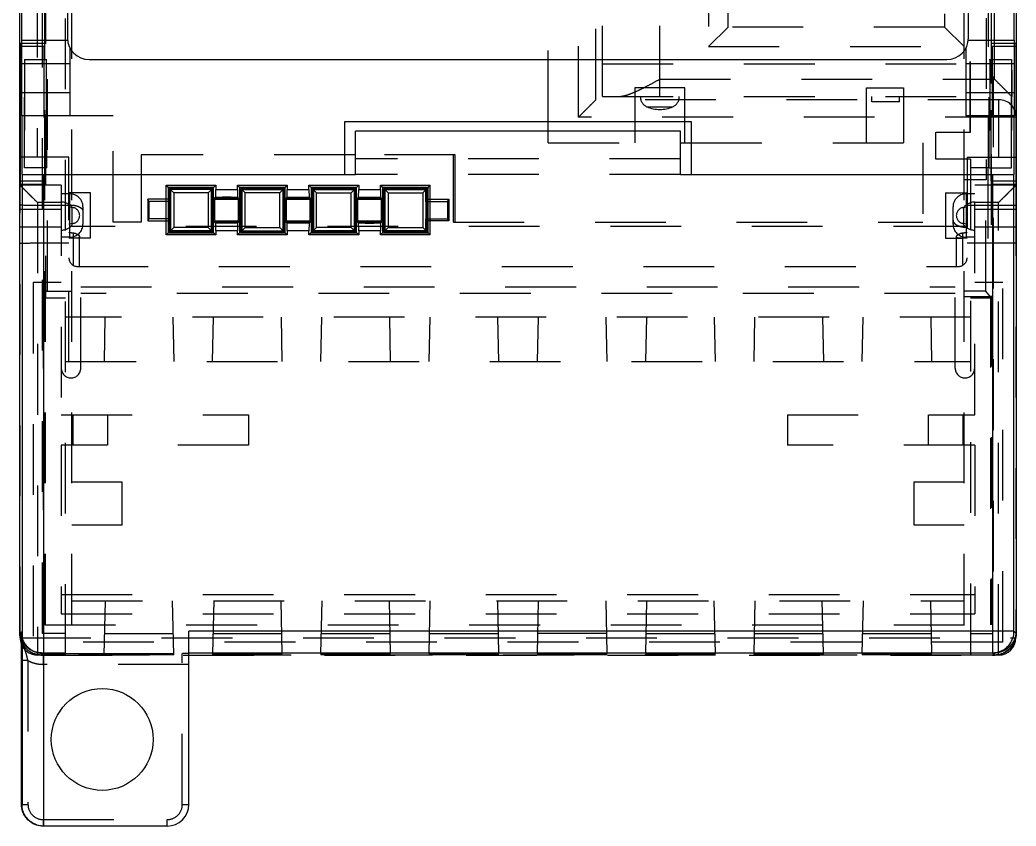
# Model space of a CAD drawing. Extents: x 0 to 594, y 0 to 420.
# Drawn here: x 139.28 to 185.28, y 114.05 to 151.29 of the extents above; entities that cross this region are included whole.
import ezdxf

# ---------------------------------------------------------------- set-up
doc = ezdxf.new("R2010")
doc.units = 0
doc.header["$LTSCALE"] = 32.67
doc.linetypes.add('HIDDEN', pattern=[0.2, 0.1, -0.1])
doc.layers.add('MANIFOLD_SOLDXF_CONTINUOUS_LINE', color=7, linetype='CONTINUOUS')
doc.layers.add('MANIFOLD_SOLID_BDXF_HIDDEN_LINE', color=7, linetype='CONTINUOUS')

msp = doc.modelspace()

# ---------------------------------------------------------------- linework, layer by layer
at = {"layer": 'MANIFOLD_SOLDXF_CONTINUOUS_LINE', "color": 7, "linetype": 'CONTINUOUS'}
for p, q in [((139.372, 150.354), (139.372, 179.754)), ((141.482, 173.454), (141.482, 150.454)), ((183.082, 150.454), (183.082, 158.104)), ((185.193, 150.354), (185.193, 158.104)), ((185.282, 158.154), (185.282, 150.204)), ((139.282, 150.204), (139.282, 154.304)), ((139.282, 143.704), (139.282, 150.204)), ((139.282, 150.204), (139.298, 150.204)), ((139.298, 150.204), (139.298, 143.704)), ((139.373, 149.282), (139.372, 150.354)), ((139.372, 150.354), (141.487, 150.354)), ((141.582, 150.018), (141.582, 146.854)), ((182.982, 146.854), (182.982, 150.018)), ((183.077, 150.354), (185.193, 150.354)), ((185.193, 150.354), (185.191, 149.282)), ((185.282, 150.204), (185.267, 150.204)), ((185.267, 150.204), (185.267, 143.704)), ((185.282, 150.204), (185.282, 143.704)), ((139.373, 147.925), (139.373, 149.282)), ((139.373, 149.282), (141.582, 149.282)), ((142.482, 149.454), (182.082, 149.454)), ((182.982, 149.282), (185.191, 149.282)), ((185.191, 149.282), (185.191, 147.925)), ((139.372, 146.854), (139.373, 147.925)), ((141.582, 147.925), (139.373, 147.925)), ((185.191, 147.925), (182.982, 147.925)), ((185.191, 147.925), (185.193, 146.854)), ((139.372, 146.854), (139.372, 144.154)), ((141.582, 146.854), (139.372, 146.854)), ((185.193, 146.854), (182.982, 146.854)), ((185.193, 144.154), (185.193, 146.854)), ((154.282, 146.604), (170.282, 146.604)), ((154.282, 144.154), (154.282, 146.604)), ((163.682, 146.154), (163.682, 146.604)), ((167.682, 146.604), (167.682, 146.154)), ((169.982, 145.604), (169.982, 146.604)), ((170.282, 146.604), (170.282, 144.154)), ((169.782, 146.154), (154.782, 146.154)), ((154.782, 144.154), (154.782, 146.154)), ((169.782, 144.154), (169.782, 146.154)), ((169.781, 145.604), (170.282, 145.604)), ((154.782, 145.054), (154.282, 145.054)), ((139.376, 144.154), (154.782, 144.154)), ((139.379, 144.154), (139.379, 115.054)), ((140.379, 114.054), (140.379, 144.154)), ((169.782, 144.154), (185.188, 144.154)), ((184.186, 144.154), (184.186, 122.051)), ((185.186, 123.05), (185.186, 144.154)), ((139.282, 122.954), (139.282, 143.704)), ((139.282, 143.704), (139.298, 143.704)), ((185.282, 143.704), (185.267, 143.704)), ((185.282, 143.704), (185.282, 122.954)), ((139.282, 122.954), (139.352, 123.024)), ((185.186, 123.05), (147.082, 123.05)), ((147.082, 115.054), (147.082, 123.05)), ((185.186, 123.05), (185.282, 122.954)), ((147.082, 122.051), (184.186, 122.051)), ((148.181, 122.018), (148.18, 121.965)), ((148.181, 122.018), (151.384, 122.018)), ((151.384, 121.965), (148.181, 121.965)), ((151.384, 121.965), (151.383, 122.018)), ((153.181, 122.018), (153.18, 121.965)), ((153.181, 122.018), (156.384, 122.018)), ((156.384, 121.965), (153.181, 121.965)), ((156.384, 121.965), (156.383, 122.018)), ((158.181, 122.018), (158.18, 121.965)), ((158.181, 122.018), (161.384, 122.018)), ((161.384, 121.965), (158.181, 121.965)), ((161.384, 121.965), (161.383, 122.018)), ((163.181, 122.018), (163.18, 121.965)), ((163.181, 122.018), (166.384, 122.018)), ((166.384, 121.965), (163.181, 121.965)), ((166.384, 121.965), (166.383, 122.018)), ((168.181, 122.018), (168.18, 121.965)), ((168.181, 122.018), (171.384, 122.018)), ((171.384, 121.965), (168.181, 121.965)), ((171.384, 121.965), (171.383, 122.018)), ((173.181, 122.018), (173.18, 121.965)), ((173.181, 122.018), (176.384, 122.018)), ((176.384, 121.965), (173.181, 121.965)), ((176.384, 121.965), (176.383, 122.018)), ((178.181, 122.018), (178.18, 121.965)), ((178.181, 122.018), (181.384, 122.018)), ((181.384, 121.965), (178.181, 121.965)), ((181.384, 121.965), (181.383, 122.018)), ((184.282, 121.954), (184.186, 122.051)), ((184.186, 121.954), (184.282, 121.954)), ((139.355, 115.054), (139.355, 121.696)), ((139.379, 115.054), (139.355, 115.054)), ((146.082, 114.054), (140.382, 114.054))]:
    msp.add_line(p, q, dxfattribs=at)
msp.add_circle((143.082, 118.054), 2.35, dxfattribs=at)
for centre, radius, start, end in [((142.482, 150.454), 1, 180, 270), ((182.082, 150.454), 1, 270, 360), ((140.092, 122.754), 0.8, 180, 201.4979), ((184.472, 122.754), 0.8, 270, 360), ((146.082, 115.054), 1, 270, 360)]:
    msp.add_arc(centre, radius, start, end, dxfattribs=at)
for points, knots in [([(139.348, 122.598), (139.342, 122.613), (139.302, 122.728), (139.282, 122.849), (139.282, 122.954)], [0, 0, 0, 0, 0.133826, 1, 1, 1, 1]), ([(139.355, 121.696), (139.355, 121.75), (139.355, 121.863), (139.355, 122.036), (139.355, 122.22), (139.354, 122.411), (139.354, 122.61), (139.353, 122.815), (139.353, 122.953), (139.352, 123.024)], [0, 0, 0, 0, 0.123206, 0.25379, 0.392089, 0.537163, 0.686966, 0.840325, 1, 1, 1, 1]), ([(184.186, 122.051), (184.29, 122.051), (184.5, 122.084), (184.783, 122.228), (185.008, 122.453), (185.152, 122.736), (185.186, 122.946), (185.186, 123.05)], [0, 0, 0, 0, 0.2, 0.4, 0.6, 0.8, 1, 1, 1, 1]), ([(185.282, 122.954), (185.282, 122.849), (185.249, 122.639), (185.104, 122.356), (184.88, 122.132), (184.597, 121.987), (184.387, 121.954), (184.282, 121.954)], [0, 0, 0, 0, 0.200657, 0.400334, 0.599703, 0.799368, 1, 1, 1, 1]), ([(140.355, 114.054), (140.251, 114.054), (140.041, 114.087), (139.758, 114.231), (139.533, 114.456), (139.388, 114.739), (139.355, 114.949), (139.355, 115.054)], [0, 0, 0, 0, 0.200103, 0.400077, 0.600051, 0.800025, 1, 1, 1, 1]), ([(140.382, 114.054), (140.3, 114.054), (140.13, 114.075), (139.896, 114.168), (139.687, 114.319), (139.522, 114.519), (139.407, 114.77), (139.379, 114.957), (139.379, 115.054)], [0, 0, 0, 0, 0.157641, 0.323443, 0.477483, 0.645728, 0.813951, 1, 1, 1, 1])]:
    msp.add_open_spline(points, degree=3, knots=knots, dxfattribs=at)
at = {"layer": 'MANIFOLD_SOLID_BDXF_HIDDEN_LINE', "color": 8, "linetype": 'HIDDEN'}
for p, q in [((184.232, 200.954), (184.232, 122.954)), ((183.986, 179.454), (183.986, 144.454)), ((140.082, 178.954), (140.082, 144.954)), ((163.682, 146.604), (163.682, 178.304)), ((183.155, 146.104), (183.155, 177.804)), ((183.182, 146.104), (183.182, 177.804)), ((165.082, 146.804), (165.082, 177.104)), ((165.882, 147.604), (165.882, 176.304)), ((166.182, 147.754), (166.182, 176.154)), ((168.832, 147.754), (168.832, 176.154)), ((167.682, 174.654), (167.682, 149.254)), ((171.082, 173.854), (171.082, 150.054)), ((182.882, 150.054), (182.882, 173.854)), ((171.982, 150.954), (171.982, 172.954)), ((181.982, 158.11), (181.982, 150.954)), ((182.882, 123.354), (182.882, 158.11)), ((183.907, 157.904), (183.907, 143.904)), ((184.132, 158.154), (184.132, 123.354)), ((185.282, 158.154), (185.282, 150.204)), ((184.282, 148.554), (184.282, 157.484)), ((185.082, 155.504), (185.082, 147.754)), ((139.282, 150.204), (139.282, 154.304)), ((140.332, 122.954), (140.332, 153.454)), ((140.456, 153.454), (140.456, 138.454)), ((140.432, 123.354), (140.432, 152.854)), ((140.555, 138.754), (140.555, 152.854)), ((141.382, 121.954), (141.382, 152.004)), ((141.682, 123.354), (141.682, 152.004)), ((171.082, 150.054), (171.982, 150.954)), ((181.982, 150.954), (171.982, 150.954)), ((181.982, 150.954), (182.882, 150.054)), ((140.434, 150.054), (139.282, 150.054)), ((140.432, 150.204), (139.298, 150.204)), ((140.379, 150.054), (140.379, 143.854)), ((140.434, 143.854), (140.434, 150.054)), ((171.082, 150.054), (182.882, 150.054)), ((185.282, 150.054), (184.13, 150.054)), ((184.13, 143.854), (184.13, 150.054)), ((185.267, 150.204), (184.132, 150.204)), ((184.185, 150.054), (184.185, 143.854)), ((139.492, 149.454), (139.492, 144.454)), ((139.492, 149.454), (140.527, 149.454)), ((139.5, 144.454), (139.5, 149.454)), ((140.492, 149.454), (140.492, 144.454)), ((140.527, 144.454), (140.527, 149.454)), ((166.182, 149.254), (185.082, 149.254)), ((184.037, 149.454), (185.073, 149.454)), ((184.037, 144.454), (184.037, 149.454)), ((184.073, 149.454), (184.073, 144.454)), ((185.065, 144.454), (185.065, 149.454)), ((185.073, 149.454), (185.073, 144.454)), ((169.982, 148.154), (167.682, 148.154)), ((167.682, 148.154), (167.682, 146.604)), ((168.832, 148.554), (184.282, 148.554)), ((169.982, 146.604), (169.982, 148.154)), ((178.382, 148.154), (180.082, 148.154)), ((178.382, 145.604), (178.382, 148.154)), ((180.082, 148.154), (180.082, 145.604)), ((166.182, 147.754), (185.082, 147.754)), ((178.616, 147.504), (178.616, 147.754)), ((179.899, 147.504), (179.899, 147.754)), ((184.482, 147.604), (165.882, 147.604)), ((168.232, 147.279), (169.432, 147.279)), ((179.899, 147.504), (178.616, 147.504)), ((184.482, 144.954), (184.482, 147.604)), ((143.582, 146.854), (141.382, 146.854)), ((143.582, 141.954), (143.582, 146.854)), ((185.282, 146.804), (165.082, 146.804)), ((163.682, 145.604), (163.682, 146.154)), ((167.682, 146.154), (167.682, 145.604)), ((181.582, 146.104), (183.182, 146.104)), ((181.582, 144.854), (181.582, 146.104)), ((163.682, 145.604), (169.781, 145.604)), ((170.282, 145.604), (180.982, 145.604)), ((180.982, 145.604), (180.982, 141.954)), ((141.541, 144.954), (139.282, 144.954)), ((141.541, 135.504), (141.541, 144.954)), ((144.878, 145.054), (144.878, 141.954)), ((154.282, 145.054), (144.878, 145.054)), ((159.377, 145.054), (154.782, 145.054)), ((159.307, 141.954), (159.307, 145.054)), ((159.377, 141.954), (159.377, 145.054)), ((183.023, 144.954), (185.282, 144.954)), ((183.023, 144.954), (183.023, 140.304)), ((140.527, 144.454), (139.492, 144.454)), ((169.782, 144.868), (154.782, 144.868)), ((183.182, 144.854), (181.582, 144.854)), ((183.182, 144.854), (183.182, 121.954)), ((183.986, 144.454), (183.182, 144.454)), ((183.978, 144.454), (183.978, 138.454)), ((184.037, 144.454), (185.073, 144.454)), ((139.376, 144.154), (139.372, 144.154)), ((169.782, 144.154), (154.782, 144.154)), ((185.193, 144.154), (185.188, 144.154)), ((139.282, 143.854), (140.434, 143.854)), ((139.282, 122.954), (139.282, 143.704)), ((139.292, 122.754), (139.292, 143.654)), ((141.192, 143.654), (139.292, 143.654)), ((139.298, 143.704), (140.432, 143.704)), ((141.192, 143.654), (141.192, 133.054)), ((146.029, 143.653), (146.128, 143.554)), ((146.029, 143.653), (148.327, 143.653)), ((146.029, 141.355), (146.029, 143.653)), ((148.228, 143.554), (146.128, 143.554)), ((146.128, 143.554), (146.128, 141.454)), ((148.228, 143.554), (148.327, 143.653)), ((148.228, 141.454), (148.228, 143.554)), ((148.327, 143.653), (148.327, 143.455)), ((149.329, 143.653), (149.428, 143.554)), ((149.329, 143.653), (151.627, 143.653)), ((149.329, 143.455), (149.329, 143.653)), ((151.528, 143.554), (149.428, 143.554)), ((149.428, 143.554), (149.428, 141.454)), ((151.528, 143.554), (151.627, 143.653)), ((151.528, 141.454), (151.528, 143.554)), ((151.627, 143.653), (151.627, 143.455)), ((152.629, 143.653), (154.927, 143.653)), ((152.629, 143.653), (152.728, 143.554)), ((152.629, 143.455), (152.629, 143.653)), ((154.828, 143.554), (152.728, 143.554)), ((152.728, 143.554), (152.728, 141.454)), ((154.828, 143.554), (154.927, 143.653)), ((154.828, 141.454), (154.828, 143.554)), ((154.927, 143.653), (154.927, 143.455)), ((155.929, 143.653), (158.227, 143.653)), ((155.929, 143.653), (156.028, 143.554)), ((155.929, 143.455), (155.929, 143.653)), ((158.128, 143.554), (156.028, 143.554)), ((156.028, 143.554), (156.028, 141.454)), ((158.128, 143.554), (158.227, 143.653)), ((158.128, 141.454), (158.128, 143.554)), ((158.227, 141.355), (158.227, 143.653)), ((183.907, 143.904), (182.882, 143.904)), ((185.272, 143.654), (183.372, 143.654)), ((183.372, 133.054), (183.372, 143.654)), ((183.882, 138.754), (183.882, 143.904)), ((184.13, 143.854), (185.282, 143.854)), ((184.132, 143.704), (185.267, 143.704)), ((185.272, 143.654), (185.272, 122.754)), ((185.282, 143.704), (185.282, 122.954)), ((141.592, 143.254), (141.192, 143.254)), ((142.541, 143.304), (141.541, 143.304)), ((141.592, 141.254), (141.592, 143.254)), ((142.541, 141.204), (142.541, 143.304)), ((146.382, 143.304), (146.182, 143.504)), ((146.182, 143.504), (148.182, 143.504)), ((146.182, 141.504), (146.182, 143.504)), ((148.132, 143.454), (146.232, 143.454)), ((148.133, 143.454), (146.232, 143.454)), ((146.232, 143.454), (146.232, 141.553)), ((146.232, 142.908), (146.232, 143.454)), ((147.982, 143.304), (146.382, 143.304)), ((146.382, 143.304), (146.382, 141.704)), ((148.182, 143.504), (147.982, 143.304)), ((147.982, 143.304), (147.982, 141.704)), ((148.132, 141.554), (148.132, 143.454)), ((148.133, 143.454), (148.133, 141.553)), ((148.182, 141.504), (148.182, 143.504)), ((148.322, 143.099), (148.275, 143.055)), ((148.322, 143.099), (148.327, 143.455)), ((148.322, 143.099), (149.334, 143.099)), ((148.327, 143.455), (149.329, 143.455)), ((149.032, 143.104), (148.632, 143.104)), ((148.632, 143.104), (148.632, 143.004)), ((148.643, 143.104), (148.661, 143.004)), ((149.021, 143.104), (149.004, 143.004)), ((149.032, 143.004), (149.032, 143.104)), ((149.329, 143.455), (149.334, 143.099)), ((149.381, 143.055), (149.334, 143.099)), ((149.682, 143.304), (149.482, 143.504)), ((151.482, 143.504), (149.482, 143.504)), ((149.482, 141.504), (149.482, 143.504)), ((149.532, 143.454), (151.432, 143.454)), ((151.433, 143.454), (149.532, 143.454)), ((149.532, 141.553), (149.532, 143.454)), ((149.532, 143.454), (149.532, 141.554)), ((151.282, 143.304), (149.682, 143.304)), ((149.682, 141.704), (149.682, 143.304)), ((151.282, 143.304), (151.482, 143.504)), ((151.282, 141.704), (151.282, 143.304)), ((151.432, 143.454), (151.432, 141.554)), ((151.433, 141.553), (151.433, 143.454)), ((151.482, 141.504), (151.482, 143.504)), ((151.622, 143.099), (151.575, 143.055)), ((151.622, 143.099), (151.627, 143.455)), ((151.622, 143.099), (152.634, 143.099)), ((151.627, 143.455), (152.629, 143.455)), ((151.932, 143.104), (152.332, 143.104)), ((151.932, 143.104), (151.932, 143.004)), ((151.961, 143.004), (151.943, 143.104)), ((152.304, 143.004), (152.321, 143.104)), ((152.332, 143.104), (152.332, 143.004)), ((152.629, 143.455), (152.634, 143.099)), ((152.681, 143.055), (152.634, 143.099)), ((152.782, 143.504), (154.782, 143.504)), ((152.982, 143.304), (152.782, 143.504)), ((152.782, 141.504), (152.782, 143.504)), ((154.732, 143.454), (152.832, 143.454)), ((152.832, 143.454), (154.733, 143.454)), ((152.832, 141.553), (152.832, 143.454)), ((152.832, 143.454), (152.832, 141.554)), ((152.982, 143.304), (154.582, 143.304)), ((152.982, 141.704), (152.982, 143.304)), ((154.582, 143.304), (154.782, 143.504)), ((154.582, 141.704), (154.582, 143.304)), ((154.732, 143.454), (154.732, 141.554)), ((154.733, 141.553), (154.733, 143.454)), ((154.782, 141.504), (154.782, 143.504)), ((154.922, 143.099), (154.875, 143.055)), ((154.922, 143.099), (154.927, 143.455)), ((154.922, 143.099), (155.934, 143.099)), ((154.927, 143.455), (155.929, 143.455)), ((155.232, 143.104), (155.632, 143.104)), ((155.232, 143.004), (155.232, 143.104)), ((155.243, 143.104), (155.261, 143.004)), ((155.621, 143.104), (155.604, 143.004)), ((155.632, 143.104), (155.632, 143.004)), ((155.929, 143.455), (155.934, 143.099)), ((155.981, 143.055), (155.934, 143.099)), ((158.082, 143.504), (156.082, 143.504)), ((156.082, 143.504), (156.282, 143.304)), ((156.082, 141.504), (156.082, 143.504)), ((156.132, 143.454), (158.032, 143.454)), ((156.132, 143.454), (158.033, 143.454)), ((156.132, 143.454), (156.132, 141.553)), ((156.132, 141.554), (156.132, 143.454)), ((156.282, 143.304), (157.882, 143.304)), ((156.282, 143.304), (156.282, 141.704)), ((157.882, 143.304), (158.082, 143.504)), ((157.882, 143.304), (157.882, 141.704)), ((158.032, 142.908), (158.032, 143.454)), ((158.033, 143.454), (158.033, 141.553)), ((158.082, 141.504), (158.082, 143.504)), ((182.023, 143.304), (183.023, 143.304)), ((182.023, 143.304), (182.023, 141.204)), ((183.372, 143.254), (182.972, 143.254)), ((182.972, 143.254), (182.972, 141.254)), ((140.092, 142.854), (140.092, 121.954)), ((141.192, 142.854), (140.092, 142.854)), ((141.541, 142.654), (141.734, 142.62)), ((141.692, 141.813), (141.692, 142.644)), ((142.192, 142.654), (142.192, 141.854)), ((145.232, 142.908), (145.182, 143.004)), ((146.182, 143.004), (145.182, 143.004)), ((145.182, 143.004), (145.182, 142.004)), ((146.232, 142.908), (145.232, 142.908)), ((145.232, 142.908), (145.232, 142.1)), ((146.182, 143.004), (146.232, 142.908)), ((148.155, 143.004), (149.51, 143.004)), ((148.155, 143.004), (148.155, 142.004)), ((149.381, 143.055), (148.275, 143.055)), ((148.275, 143.055), (148.275, 141.953)), ((149.381, 141.953), (149.381, 143.055)), ((149.51, 142.004), (149.51, 143.004)), ((151.455, 143.004), (152.81, 143.004)), ((151.455, 143.004), (151.455, 142.004)), ((152.681, 143.055), (151.575, 143.055)), ((151.575, 143.055), (151.575, 141.953)), ((152.681, 141.953), (152.681, 143.055)), ((152.81, 143.004), (152.81, 142.004)), ((154.755, 143.004), (156.11, 143.004)), ((154.755, 142.004), (154.755, 143.004)), ((155.981, 143.055), (154.875, 143.055)), ((154.875, 143.055), (154.875, 141.953)), ((155.981, 141.953), (155.981, 143.055)), ((156.11, 143.004), (156.11, 142.004)), ((158.082, 143.004), (158.032, 142.908)), ((158.032, 142.908), (159.032, 142.908)), ((158.082, 143.004), (159.082, 143.004)), ((159.032, 142.908), (159.082, 143.004)), ((159.032, 142.908), (159.032, 142.1)), ((159.082, 143.004), (159.082, 142.004)), ((182.372, 141.854), (182.372, 142.654)), ((182.83, 142.62), (183.023, 142.654)), ((182.872, 141.813), (182.872, 142.644)), ((183.023, 142.731), (185.282, 142.731)), ((184.472, 142.854), (183.372, 142.854)), ((184.472, 121.954), (184.472, 142.854)), ((139.292, 142.543), (141.192, 142.543)), ((183.372, 142.543), (185.272, 142.543)), ((139.292, 141.737), (141.192, 141.737)), ((141.734, 141.888), (141.541, 141.854)), ((182.882, 141.754), (141.682, 141.754)), ((144.878, 141.954), (143.582, 141.954)), ((145.232, 142.1), (145.182, 142.004)), ((145.182, 142.004), (146.182, 142.004)), ((146.232, 142.1), (145.232, 142.1)), ((146.232, 142.1), (146.182, 142.004)), ((146.182, 141.504), (146.382, 141.704)), ((146.232, 141.554), (146.232, 142.1)), ((147.982, 141.704), (146.382, 141.704)), ((147.982, 141.704), (148.182, 141.504)), ((148.155, 142.004), (149.51, 142.004)), ((148.275, 141.953), (148.322, 141.908)), ((148.275, 141.953), (149.381, 141.953)), ((149.334, 141.908), (148.322, 141.908)), ((148.327, 141.552), (148.322, 141.908)), ((148.632, 141.904), (148.632, 142.004)), ((149.032, 141.904), (148.632, 141.904)), ((148.643, 141.904), (148.661, 142.004)), ((149.021, 141.904), (149.004, 142.004)), ((149.032, 142.004), (149.032, 141.904)), ((149.334, 141.908), (149.329, 141.552)), ((149.334, 141.908), (149.381, 141.953)), ((149.482, 141.504), (149.682, 141.704)), ((149.682, 141.704), (151.282, 141.704)), ((151.282, 141.704), (151.482, 141.504)), ((151.455, 142.004), (152.81, 142.004)), ((151.575, 141.953), (151.622, 141.908)), ((151.575, 141.953), (152.681, 141.953)), ((152.634, 141.908), (151.622, 141.908)), ((151.627, 141.552), (151.622, 141.908)), ((151.932, 141.904), (151.932, 142.004)), ((152.332, 141.904), (151.932, 141.904)), ((151.961, 142.004), (151.943, 141.904)), ((152.304, 142.004), (152.321, 141.904)), ((152.332, 141.904), (152.332, 142.004)), ((152.634, 141.908), (152.629, 141.552)), ((152.634, 141.908), (152.681, 141.953)), ((152.982, 141.704), (152.782, 141.504)), ((154.582, 141.704), (152.982, 141.704)), ((154.782, 141.504), (154.582, 141.704)), ((154.755, 142.004), (156.11, 142.004)), ((154.875, 141.953), (155.981, 141.953)), ((154.875, 141.953), (154.922, 141.908)), ((155.934, 141.908), (154.922, 141.908)), ((154.927, 141.552), (154.922, 141.908)), ((155.232, 142.004), (155.232, 141.904)), ((155.232, 141.904), (155.632, 141.904)), ((155.243, 141.904), (155.261, 142.004)), ((155.621, 141.904), (155.604, 142.004)), ((155.632, 141.904), (155.632, 142.004)), ((155.934, 141.908), (155.929, 141.552)), ((155.934, 141.908), (155.981, 141.953)), ((156.282, 141.704), (156.082, 141.504)), ((156.282, 141.704), (157.882, 141.704)), ((158.082, 141.504), (157.882, 141.704)), ((158.032, 142.1), (159.032, 142.1)), ((158.032, 142.1), (158.082, 142.004)), ((158.032, 141.554), (158.032, 142.1)), ((159.082, 142.004), (158.082, 142.004)), ((159.032, 142.1), (159.082, 142.004)), ((159.307, 141.954), (180.982, 141.954)), ((183.023, 141.854), (182.83, 141.888)), ((183.372, 141.737), (185.272, 141.737)), ((141.592, 141.254), (141.192, 141.254)), ((141.734, 141.454), (141.734, 139.962)), ((142.041, 139.904), (142.041, 141.269)), ((146.128, 141.454), (146.029, 141.355)), ((148.327, 141.355), (146.029, 141.355)), ((146.128, 141.454), (148.228, 141.454)), ((146.182, 141.504), (148.182, 141.504)), ((146.232, 141.554), (148.132, 141.554)), ((148.133, 141.553), (146.232, 141.553)), ((148.327, 141.355), (148.228, 141.454)), ((149.329, 141.552), (148.327, 141.552)), ((148.327, 141.552), (148.327, 141.355)), ((149.329, 141.355), (149.329, 141.552)), ((149.428, 141.454), (149.329, 141.355)), ((151.627, 141.355), (149.329, 141.355)), ((149.428, 141.454), (151.528, 141.454)), ((151.482, 141.504), (149.482, 141.504)), ((149.532, 141.554), (151.432, 141.554)), ((149.532, 141.553), (151.433, 141.553)), ((151.627, 141.355), (151.528, 141.454)), ((152.629, 141.552), (151.627, 141.552)), ((151.627, 141.552), (151.627, 141.355)), ((152.629, 141.355), (152.629, 141.552)), ((152.728, 141.454), (152.629, 141.355)), ((154.927, 141.355), (152.629, 141.355)), ((152.728, 141.454), (154.828, 141.454)), ((152.782, 141.504), (154.782, 141.504)), ((154.732, 141.554), (152.832, 141.554)), ((154.733, 141.553), (152.832, 141.553)), ((154.927, 141.355), (154.828, 141.454)), ((155.929, 141.552), (154.927, 141.552)), ((154.927, 141.552), (154.927, 141.355)), ((155.929, 141.355), (155.929, 141.552)), ((156.028, 141.454), (155.929, 141.355)), ((158.227, 141.355), (155.929, 141.355)), ((156.028, 141.454), (158.128, 141.454)), ((158.082, 141.504), (156.082, 141.504)), ((158.032, 141.554), (156.132, 141.554)), ((156.132, 141.553), (158.033, 141.553)), ((158.227, 141.355), (158.128, 141.454)), ((182.523, 141.269), (182.523, 139.904)), ((182.83, 139.962), (182.83, 141.454)), ((183.372, 141.254), (182.972, 141.254)), ((142.541, 141.204), (141.734, 141.204)), ((182.023, 141.204), (182.83, 141.204)), ((185.282, 140.976), (183.023, 140.976)), ((141.941, 139.904), (182.626, 139.904)), ((139.892, 139.154), (139.892, 122.554)), ((141.192, 139.154), (139.892, 139.154)), ((142.092, 138.954), (182.472, 138.954)), ((142.092, 135.204), (142.092, 138.954)), ((182.472, 135.204), (182.472, 138.954)), ((184.672, 139.154), (183.372, 139.154)), ((184.672, 122.554), (184.672, 139.154)), ((140.464, 123.354), (140.464, 138.754)), ((140.464, 138.754), (141.682, 138.754)), ((182.472, 138.654), (142.092, 138.654)), ((183.882, 138.754), (182.882, 138.754)), ((184.101, 138.504), (182.882, 138.504)), ((184.101, 138.504), (183.882, 138.754)), ((184.101, 138.504), (184.101, 123.354)), ((140.354, 138.454), (140.354, 122.954)), ((140.354, 138.454), (141.382, 138.454)), ((183.182, 138.454), (184.21, 138.454)), ((184.21, 122.954), (184.21, 138.454)), ((183.182, 137.554), (141.382, 137.554)), ((143.181, 135.504), (143.224, 137.554)), ((146.341, 137.554), (146.384, 135.504)), ((148.181, 135.504), (148.224, 137.554)), ((151.341, 137.554), (151.384, 135.504)), ((153.181, 135.504), (153.224, 137.554)), ((156.341, 137.554), (156.384, 135.504)), ((158.181, 135.504), (158.224, 137.554)), ((161.341, 137.554), (161.384, 135.504)), ((163.181, 135.504), (163.224, 137.554)), ((166.341, 137.554), (166.384, 135.504)), ((168.181, 135.504), (168.224, 137.554)), ((171.341, 137.554), (171.384, 135.504)), ((173.181, 135.504), (173.224, 137.554)), ((176.341, 137.554), (176.384, 135.504)), ((178.181, 135.504), (178.224, 137.554)), ((181.341, 137.554), (181.384, 135.504)), ((141.382, 135.504), (183.182, 135.504)), ((141.192, 133.054), (149.841, 133.054)), ((141.692, 131.654), (141.692, 133.054)), ((141.721, 133.054), (141.721, 131.654)), ((143.344, 131.654), (143.344, 133.054)), ((149.841, 133.054), (149.841, 131.654)), ((174.724, 133.054), (183.372, 133.054)), ((174.724, 133.054), (174.724, 131.654)), ((181.22, 133.054), (181.22, 131.654)), ((182.843, 131.654), (182.843, 133.054)), ((182.872, 131.654), (182.872, 133.054)), ((149.841, 131.654), (141.192, 131.654)), ((141.192, 131.654), (141.192, 123.854)), ((183.372, 131.654), (174.724, 131.654)), ((183.372, 131.654), (183.372, 123.854)), ((141.682, 129.954), (143.982, 129.954)), ((143.982, 129.954), (143.982, 127.954)), ((180.582, 129.954), (182.882, 129.954)), ((180.582, 127.954), (180.582, 129.954)), ((143.982, 127.954), (141.682, 127.954)), ((182.882, 127.954), (180.582, 127.954)), ((141.192, 124.754), (183.372, 124.754)), ((141.682, 124.454), (182.882, 124.454)), ((143.18, 121.965), (143.232, 124.454)), ((146.384, 121.965), (146.332, 124.454)), ((148.232, 124.454), (148.181, 122.018)), ((151.332, 124.454), (151.383, 122.018)), ((153.181, 122.018), (153.232, 124.454)), ((156.332, 124.454), (156.383, 122.018)), ((158.181, 122.018), (158.232, 124.454)), ((161.332, 124.454), (161.383, 122.018)), ((163.181, 122.018), (163.232, 124.454)), ((166.332, 124.454), (166.383, 122.018)), ((168.181, 122.018), (168.232, 124.454)), ((171.332, 124.454), (171.383, 122.018)), ((173.181, 122.018), (173.232, 124.454)), ((176.383, 122.018), (176.332, 124.454)), ((178.181, 122.018), (178.232, 124.454)), ((181.332, 124.454), (181.383, 122.018)), ((141.192, 123.854), (183.372, 123.854)), ((140.432, 123.354), (184.132, 123.354)), ((141.382, 122.954), (140.332, 122.954)), ((143.201, 122.954), (146.364, 122.954)), ((148.201, 122.954), (151.364, 122.954)), ((153.201, 122.954), (156.364, 122.954)), ((158.201, 122.954), (161.364, 122.954)), ((166.364, 122.954), (163.201, 122.954)), ((168.201, 122.954), (171.364, 122.954)), ((173.201, 122.954), (176.364, 122.954)), ((178.201, 122.954), (181.364, 122.954)), ((183.182, 122.954), (184.232, 122.954)), ((139.292, 122.754), (185.272, 122.754)), ((184.672, 122.554), (139.892, 122.554)), ((184.472, 121.954), (140.092, 121.954)), ((140.282, 122.054), (141.382, 122.054)), ((140.282, 122.054), (140.282, 121.954)), ((140.352, 122.024), (140.282, 121.954)), ((141.382, 121.954), (140.282, 121.954)), ((140.282, 121.954), (184.186, 121.954)), ((140.352, 122.024), (146.784, 122.024)), ((140.352, 122.024), (140.352, 121.524)), ((143.181, 122.018), (146.384, 122.018)), ((146.384, 121.965), (143.181, 121.965)), ((146.782, 115.054), (146.782, 122.024)), ((183.182, 122.054), (184.282, 122.054)), ((184.282, 121.954), (183.182, 121.954)), ((184.282, 121.954), (184.282, 122.054)), ((139.655, 121.696), (139.355, 121.696)), ((139.655, 121.696), (139.655, 115.054)), ((147.082, 121.524), (140.352, 121.524)), ((139.379, 115.054), (139.655, 115.054)), ((146.782, 115.054), (147.082, 115.054)), ((140.355, 114.354), (146.082, 114.354)), ((140.355, 114.354), (140.355, 114.054)), ((146.082, 114.054), (146.082, 114.354)), ((140.382, 114.054), (140.355, 114.054))]:
    msp.add_line(p, q, dxfattribs=at)
for centre, radius, start, end in [((168.432, 147.737), 0.5, 178.1081, 246.4214), ((169.232, 147.737), 0.5, 293.5784, 1.8919), ((168.832, 148.654), 1.5, 246.4217, 293.5783), ((184.482, 146.804), 0.8, 0, 90), ((141.592, 142.654), 0.6, 0, 90), ((182.972, 142.654), 0.6, 90, 180), ((141.192, 142.228), 0.65, 39.7151, 90), ((141.67, 142.254), 0.372, 280, 80), ((182.895, 142.254), 0.372, 100, 260), ((183.372, 142.228), 0.65, 90, 140.2849), ((141.192, 142.228), 0.65, 270, 320.2849), ((141.592, 141.854), 0.6, 270, 360), ((182.972, 141.854), 0.6, 180.0001, 270), ((183.372, 142.228), 0.65, 219.7151, 270), ((141.941, 140.304), 0.4, 180, 270), ((182.623, 140.304), 0.4, 270, 360), ((141.642, 135.204), 0.45, 180, 360), ((182.922, 135.204), 0.45, 180, 360), ((140.092, 122.754), 0.8, 201.4979, 270), ((140.355, 115.054), 0.7, 179.9973, 270.0007), ((146.082, 115.054), 0.7, 269.9986, 0.0014)]:
    msp.add_arc(centre, radius, start, end, dxfattribs=at)
for points, knots in [([(166.935, 147.754), (167.006, 147.754), (167.165, 147.775), (167.421, 147.852), (167.719, 147.973), (168.057, 148.136), (168.433, 148.334), (168.695, 148.478), (168.832, 148.554)], [0, 0, 0, 0, 0.102347, 0.230695, 0.385783, 0.567374, 0.773177, 1, 1, 1, 1]), ([(185.082, 147.754), (185.077, 147.759), (185.053, 147.783), (185.005, 147.831), (184.925, 147.911), (184.814, 148.023), (184.669, 148.167), (184.488, 148.348), (184.356, 148.48), (184.282, 148.554)], [0, 0, 0, 0, 0.020753, 0.087814, 0.179582, 0.322113, 0.506198, 0.722575, 1, 1, 1, 1]), ([(165.882, 147.604), (165.874, 147.596), (165.841, 147.562), (165.769, 147.491), (165.652, 147.373), (165.495, 147.217), (165.3, 147.022), (165.159, 146.881), (165.082, 146.804)], [0, 0, 0, 0, 0.029945, 0.125648, 0.267664, 0.471374, 0.711548, 1, 1, 1, 1]), ([(139.292, 143.654), (139.294, 143.652), (139.301, 143.645), (139.318, 143.628), (139.346, 143.6), (139.388, 143.559), (139.443, 143.503), (139.514, 143.432), (139.602, 143.344), (139.706, 143.24), (139.825, 143.121), (139.956, 142.99), (140.046, 142.9), (140.092, 142.854)], [0, 0, 0, 0, 0.006696, 0.027066, 0.06208, 0.113046, 0.181904, 0.270427, 0.379994, 0.510901, 0.661398, 0.826554, 1, 1, 1, 1]), ([(185.272, 143.654), (185.271, 143.652), (185.263, 143.645), (185.247, 143.628), (185.218, 143.6), (185.177, 143.559), (185.122, 143.503), (185.05, 143.432), (184.963, 143.344), (184.858, 143.24), (184.739, 143.121), (184.609, 142.99), (184.519, 142.9), (184.472, 142.854)], [0, 0, 0, 0, 0.006696, 0.027066, 0.06208, 0.113046, 0.181904, 0.270427, 0.379994, 0.510901, 0.661398, 0.826554, 1, 1, 1, 1]), ([(139.282, 142.741), (139.533, 142.74), (140.035, 142.734), (140.788, 142.739), (141.29, 142.733), (141.541, 142.731)], [0, 0, 0, 0, 0.333336, 0.666665, 1, 1, 1, 1]), ([(141.592, 142.741), (141.654, 142.741), (141.772, 142.732), (141.934, 142.694), (142.068, 142.634), (142.164, 142.554), (142.192, 142.481), (142.192, 142.448)], [0, 0, 0, 0, 0.257941, 0.48994, 0.694598, 0.86282, 1, 1, 1, 1]), ([(182.372, 142.039), (182.372, 142.004), (182.397, 141.928), (182.49, 141.839), (182.624, 141.77), (182.79, 141.726), (182.91, 141.716), (182.972, 141.716)], [0, 0, 0, 0, 0.139974, 0.307472, 0.511581, 0.747174, 1, 1, 1, 1]), ([(141.541, 141.478), (141.563, 141.476), (141.605, 141.47), (141.67, 141.462), (141.713, 141.457), (141.734, 141.454)], [0, 0, 0, 0, 0.332573, 0.665907, 1, 1, 1, 1]), ([(141.734, 141.454), (141.78, 141.449), (141.865, 141.428), (141.964, 141.371), (142.026, 141.321), (142.04, 141.278), (142.04, 141.267)], [0, 0, 0, 0, 0.369889, 0.684417, 0.913605, 1, 1, 1, 1]), ([(142.04, 141.267), (142.04, 141.261), (142.037, 141.236), (141.973, 141.209), (141.884, 141.205), (141.808, 141.204), (141.765, 141.204)], [0, 0, 0, 0, 0.063417, 0.254882, 0.572228, 1, 1, 1, 1]), ([(182.799, 141.204), (182.757, 141.204), (182.681, 141.205), (182.591, 141.209), (182.528, 141.236), (182.524, 141.261), (182.525, 141.267)], [0, 0, 0, 0, 0.426089, 0.74457, 0.936977, 1, 1, 1, 1]), ([(182.525, 141.267), (182.525, 141.278), (182.539, 141.322), (182.601, 141.371), (182.701, 141.428), (182.785, 141.449), (182.83, 141.454)], [0, 0, 0, 0, 0.087939, 0.319299, 0.634106, 1, 1, 1, 1]), ([(182.83, 141.454), (182.852, 141.457), (182.895, 141.462), (182.959, 141.47), (183.002, 141.476), (183.023, 141.478)], [0, 0, 0, 0, 0.334093, 0.667427, 1, 1, 1, 1]), ([(141.541, 140.976), (141.29, 140.975), (140.788, 140.969), (140.035, 140.974), (139.533, 140.967), (139.282, 140.966)], [0, 0, 0, 0, 0.333335, 0.666664, 1, 1, 1, 1]), ([(141.734, 141.204), (141.713, 141.204), (141.67, 141.204), (141.605, 141.204), (141.563, 141.205), (141.541, 141.205)], [0, 0, 0, 0, 0.334181, 0.667514, 1, 1, 1, 1]), ([(141.765, 141.204), (141.762, 141.204), (141.755, 141.204), (141.745, 141.204), (141.738, 141.204), (141.734, 141.204)], [0, 0, 0, 0, 0.330898, 0.664328, 1, 1, 1, 1]), ([(182.83, 141.204), (182.827, 141.204), (182.82, 141.204), (182.81, 141.204), (182.803, 141.204), (182.799, 141.204)], [0, 0, 0, 0, 0.335657, 0.669094, 1, 1, 1, 1]), ([(183.023, 141.205), (183.002, 141.205), (182.959, 141.204), (182.895, 141.204), (182.852, 141.204), (182.83, 141.204)], [0, 0, 0, 0, 0.332486, 0.665819, 1, 1, 1, 1]), ([(140.282, 122.054), (140.177, 122.054), (139.967, 122.087), (139.684, 122.232), (139.46, 122.456), (139.316, 122.739), (139.282, 122.949), (139.282, 123.054)], [0, 0, 0, 0, 0.200525, 0.400251, 0.599659, 0.799353, 1, 1, 1, 1]), ([(139.282, 122.954), (139.282, 122.849), (139.302, 122.727), (139.342, 122.613), (139.348, 122.598)], [0, 0, 0, 0, 0.866129, 1, 1, 1, 1]), ([(139.655, 121.696), (139.645, 121.744), (139.621, 121.844), (139.578, 121.999), (139.526, 122.167), (139.467, 122.351), (139.41, 122.554), (139.364, 122.78), (139.353, 122.941), (139.352, 123.024)], [0, 0, 0, 0, 0.107556, 0.225341, 0.353786, 0.494348, 0.648554, 0.817018, 1, 1, 1, 1]), ([(140.352, 122.024), (140.248, 122.024), (140.038, 122.057), (139.755, 122.201), (139.53, 122.426), (139.412, 122.658), (139.375, 122.807), (139.367, 122.854)], [0, 0, 0, 0, 0.224407, 0.448812, 0.673216, 0.89762, 1, 1, 1, 1]), ([(185.282, 123.054), (185.282, 122.949), (185.249, 122.739), (185.104, 122.456), (184.88, 122.232), (184.597, 122.087), (184.387, 122.054), (184.282, 122.054)], [0, 0, 0, 0, 0.200657, 0.400336, 0.599705, 0.79937, 1, 1, 1, 1]), ([(139.369, 122.546), (139.397, 122.483), (139.485, 122.331), (139.685, 122.132), (139.967, 121.987), (140.178, 121.954), (140.282, 121.954)], [0, 0, 0, 0, 0.181752, 0.453793, 0.726239, 1, 1, 1, 1]), ([(140.282, 121.954), (140.178, 121.954), (139.967, 121.987), (139.685, 122.132), (139.485, 122.331), (139.397, 122.483), (139.369, 122.546)], [0, 0, 0, 0, 0.273784, 0.546233, 0.818259, 1, 1, 1, 1]), ([(147.082, 122.026), (147.082, 122.013), (147.002, 122.042), (146.929, 122.015), (146.834, 122.024), (146.784, 122.024)], [0, 0, 0, 0, 0.134621, 0.496565, 1, 1, 1, 1]), ([(139.655, 121.696), (139.726, 121.658), (139.875, 121.595), (140.111, 121.537), (140.272, 121.524), (140.352, 121.524)], [0, 0, 0, 0, 0.333324, 0.666674, 1, 1, 1, 1])]:
    msp.add_open_spline(points, degree=3, knots=knots, dxfattribs=at)
for points in [[(139.367, 122.854), (139.357, 122.91), (139.352, 122.967), (139.352, 123.024)], [(185.233, 122.644), (185.255, 122.71), (185.269, 122.779), (185.277, 122.849)], [(185.277, 122.849), (185.28, 122.884), (185.282, 122.919), (185.282, 122.954)], [(139.348, 122.598), (139.354, 122.58), (139.362, 122.563), (139.369, 122.546)], [(139.369, 122.546), (139.362, 122.563), (139.354, 122.58), (139.348, 122.598)], [(184.931, 122.192), (184.991, 122.244), (185.045, 122.302), (185.091, 122.366)], [(185.091, 122.366), (185.11, 122.392), (185.128, 122.418), (185.144, 122.446)], [(185.144, 122.446), (185.181, 122.508), (185.211, 122.575), (185.233, 122.644)], [(184.282, 121.954), (184.387, 121.954), (184.492, 121.97), (184.592, 122.003)], [(184.592, 122.003), (184.612, 122.009), (184.631, 122.016), (184.649, 122.024)], [(184.649, 122.024), (184.728, 122.055), (184.802, 122.095), (184.871, 122.145)], [(184.871, 122.145), (184.891, 122.16), (184.911, 122.176), (184.931, 122.192)]]:
    msp.add_open_spline(points, degree=3, dxfattribs=at)

doc.saveas('drawing.dxf')
